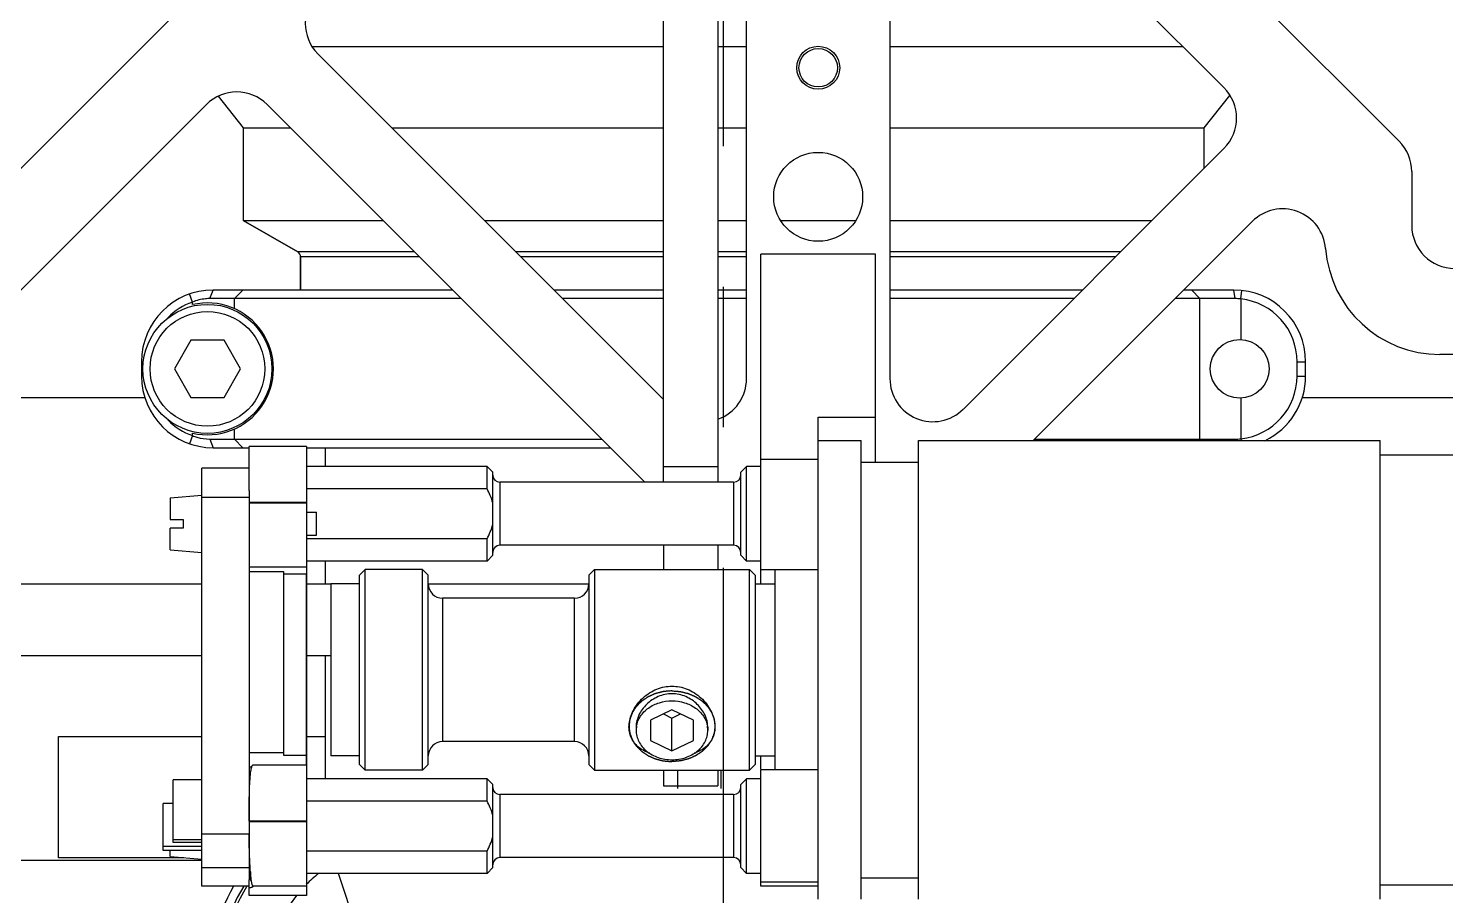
# Model space of a CAD drawing. Header units: millimetres. Extents: x 0 to 594, y 0 to 420.
# Drawn here: x 185.26 to 209.98, y 200.44 to 215.57 of the extents above; entities that cross this region are included whole.
import ezdxf

# ---------------------------------------------------------------- set-up
doc = ezdxf.new("R2010")
doc.units = ezdxf.units.MM
doc.header["$LTSCALE"] = 32.67
doc.linetypes.add('CENTER', pattern=[0.6, 0.375, -0.075, 0.075, -0.075])
doc.layers.get('0').update_dxf_attribs({"linetype": 'CONTINUOUS'})
for name, color, linetype in [('3_ALL_AXES', 7, 'CONTINUOUS'), ('7_ALL_FEATURES', 7, 'CONTINUOUS'), ('AXIS', 7, 'CONTINUOUS'), ('DEFAULT_1', 7, 'CENTER')]:
    doc.layers.add(name, color=color, linetype=linetype)

msp = doc.modelspace()

# ---------------------------------------------------------------- linework, layer by layer
at = {"color": 7, "linetype": 'CONTINUOUS'}
for p, q in [((189.959, 211.67), (189.009, 212.218)), ((191.996, 211.67), (189.959, 211.67)), ((190.009, 211.006), (190.009, 211.583)), ((192.082, 211.583), (190.009, 211.583)), ((196.334, 211.67), (193.763, 211.67)), ((196.334, 211.583), (193.85, 211.583)), ((197.784, 211.67), (197.284, 211.67)), ((197.784, 211.583), (197.284, 211.583)), ((204.305, 211.67), (200.284, 211.67)), ((204.219, 211.583), (200.284, 211.583)), ((188.123, 210.795), (188.073, 210.937)), ((188.424, 210.856), (188.484, 211.006)), ((192.809, 210.856), (188.424, 210.856)), ((192.659, 211.006), (188.484, 211.006)), ((188.856, 210.856), (189.003, 211.006)), ((188.856, 210.68), (188.856, 210.856)), ((196.334, 211.006), (194.427, 211.006)), ((196.334, 210.856), (194.577, 210.856)), ((197.784, 211.006), (197.284, 211.006)), ((197.784, 210.856), (197.284, 210.856)), ((203.641, 211.006), (200.284, 211.006)), ((203.491, 210.856), (200.284, 210.856)), ((206.304, 210.856), (205.259, 210.856)), ((206.284, 211.006), (205.409, 211.006)), ((205.691, 210.856), (205.548, 211.006)), ((205.691, 208.406), (205.691, 210.856)), ((206.304, 210.856), (206.284, 211.006)), ((206.405, 210.85), (206.421, 210.999)), ((206.405, 210.85), (206.405, 210.143)), ((188.123, 210.751), (188.123, 210.795)), ((188.096, 210.131), (187.807, 209.631)), ((188.673, 210.131), (188.096, 210.131)), ((188.962, 209.631), (188.673, 210.131)), ((187.234, 209.756), (187.234, 209.506)), ((187.269, 209.756), (187.234, 209.756)), ((187.807, 209.631), (188.096, 209.131)), ((188.673, 209.131), (188.962, 209.631)), ((207.384, 209.506), (207.384, 209.756)), ((207.384, 209.756), (207.534, 209.756)), ((207.534, 209.506), (207.534, 209.756)), ((187.269, 209.506), (187.234, 209.506)), ((207.384, 209.506), (207.534, 209.506)), ((183.256, 209.131), (187.296, 209.131)), ((188.096, 209.131), (188.673, 209.131)), ((206.405, 209.119), (206.405, 208.413)), ((207.472, 209.131), (211.513, 209.131)), ((188.123, 208.467), (188.073, 208.326)), ((188.123, 208.467), (188.123, 208.511)), ((188.424, 208.406), (188.484, 208.256)), ((188.424, 208.406), (195.259, 208.406)), ((188.856, 208.406), (188.856, 208.582)), ((188.856, 208.406), (189.002, 208.256)), ((202.809, 208.406), (206.304, 208.406)), ((205.691, 208.406), (205.667, 208.381)), ((206.304, 208.406), (206.301, 208.381)), ((206.405, 208.413), (206.408, 208.381)), ((188.484, 208.256), (189.109, 208.256)), ((190.109, 208.256), (195.409, 208.256)), ((188.284, 200.61), (188.284, 207.9)), ((189.109, 207.9), (188.284, 207.9)), ((187.734, 207.382), (188.284, 207.43)), ((187.734, 207.382), (187.734, 207.005)), ((189.109, 207.389), (188.284, 207.389)), ((189.109, 207.511), (189.109, 200.723)), ((190.109, 207.13), (190.284, 207.13)), ((190.284, 206.73), (190.284, 207.13)), ((187.734, 207.005), (187.959, 207.005)), ((187.959, 207.005), (187.959, 206.855)), ((187.734, 206.478), (187.734, 206.855)), ((187.959, 206.855), (187.734, 206.855)), ((190.109, 206.73), (190.284, 206.73)), ((187.734, 206.478), (188.284, 206.43)), ((189.109, 206.098), (189.709, 206.098)), ((189.709, 206.098), (189.709, 202.896)), ((189.709, 206.054), (190.104, 206.054)), ((190.104, 206.054), (190.104, 202.718)), ((190.534, 205.881), (190.534, 202.881)), ((191.034, 205.881), (190.534, 205.881)), ((196.484, 203.684), (196.109, 203.506)), ((196.859, 203.506), (196.484, 203.684)), ((196.109, 203.506), (196.109, 203.15)), ((196.334, 203.613), (196.484, 203.541)), ((196.484, 203.541), (196.635, 203.613)), ((196.484, 202.972), (196.484, 203.541)), ((196.859, 203.15), (196.859, 203.506)), ((195.859, 203.385), (195.859, 203.328)), ((197.109, 203.385), (197.109, 203.328)), ((189.109, 202.94), (189.709, 202.94)), ((196.109, 203.15), (196.484, 202.972)), ((196.484, 202.972), (196.859, 203.15)), ((189.709, 202.896), (190.104, 202.896)), ((191.034, 202.881), (190.534, 202.881)), ((187.784, 201.374), (187.784, 202.463)), ((188.284, 202.463), (187.784, 202.463)), ((189.134, 202.55), (189.134, 202.608)), ((189.14, 202.608), (189.134, 202.608)), ((187.609, 201.235), (187.609, 202.052)), ((187.784, 202.052), (187.609, 202.052)), ((189.109, 201.519), (188.284, 201.519)), ((188.284, 201.304), (187.609, 201.304)), ((188.284, 201.235), (187.609, 201.235)), ((187.734, 201.127), (187.734, 201.235)), ((188.284, 201.416), (187.784, 201.416)), ((188.284, 201.374), (187.784, 201.374)), ((188.284, 201.056), (177.532, 201.056)), ((187.734, 201.127), (188.284, 201.079)), ((189.109, 200.932), (188.284, 200.932)), ((189.134, 200.863), (189.134, 200.708)), ((189.151, 200.708), (189.134, 200.708)), ((192.795, 194.396), (190.671, 200.833)), ((189.109, 200.61), (188.284, 200.61))]:
    msp.add_line(p, q, dxfattribs=at)
at = {"color": 7, "linetype": 'CONTINUOUS', "true_color": 0xffab00}
for p, q in [((196.584, 202.312), (196.584, 202.631)), ((197.334, 202.631), (197.334, 202.312))]:
    msp.add_line(p, q, dxfattribs=at)
at = {"color": 7, "linetype": 'CONTINUOUS'}
for centre, radius in [((199.034, 214.881), 0.375), ((199.034, 214.881), 0.335), ((188.384, 209.631), 1.125), ((188.384, 209.631), 1), ((206.384, 209.631), 0.512)]:
    msp.add_circle(centre, radius, dxfattribs=at)
for centre, radius, start, end in [((189.909, 211.583), 0.1, 0, 60), ((188.484, 209.756), 1.25, 90, 180), ((206.284, 209.756), 1.25, 0, 90), ((206.304, 210.089), 0.767, 82.4791, 89.9904), ((206.284, 209.756), 1.1, 0, 83.7219), ((188.484, 209.756), 1.1, 109.1868, 136.0437), ((188.384, 209.631), 1.15, 256.8558, 103.1442), ((188.484, 209.506), 1.25, 180, 270), ((206.284, 209.506), 1.1, 276.2781, 360), ((206.284, 209.506), 1.25, 295.5856, 360), ((188.484, 209.506), 1.1, 223.9563, 250.8132), ((206.304, 209.173), 0.767, 270.0096, 277.5209), ((196.284, 203.328), 0.424, 172.3202, 179.9879), ((196.286, 203.328), 0.427, 170.5108, 172.3233), ((196.682, 203.328), 0.427, 7.6767, 9.4892), ((196.685, 203.328), 0.424, 0.0121, 7.6798), ((191.884, 198.881), 2.5, 128.6698, 135.3425), ((191.884, 198.881), 3.5, 150.3967, 180), ((191.884, 198.881), 3.35, 148.8831, 180), ((191.884, 198.881), 3.3, 148.4045, 278.813), ((191.884, 198.881), 2.5, 141.1567, 275.7548)]:
    msp.add_arc(centre, radius, start, end, dxfattribs=at)
for points, knots in [([(188.424, 210.856), (188.4, 210.856), (188.297, 210.851), (188.195, 210.825), (188.123, 210.795)], [0, 0, 0, 0, 0.237491, 1, 1, 1, 1]), ([(188.123, 208.467), (188.148, 208.457), (188.245, 208.422), (188.348, 208.406), (188.424, 208.406)], [0, 0, 0, 0, 0.264209, 1, 1, 1, 1]), ([(195.865, 203.398), (195.87, 203.429), (195.887, 203.49), (195.932, 203.575), (195.995, 203.652), (196.1, 203.742), (196.265, 203.821), (196.484, 203.853), (196.704, 203.821), (196.868, 203.742), (196.974, 203.652), (197.036, 203.575), (197.081, 203.49), (197.098, 203.429), (197.103, 203.398)], [0, 0, 0, 0, 0.056498, 0.114373, 0.174141, 0.236045, 0.365432, 0.5, 0.634568, 0.763955, 0.825859, 0.885627, 0.943502, 1, 1, 1, 1]), ([(195.859, 203.328), (195.859, 203.294), (195.867, 203.226), (195.904, 203.129), (195.963, 203.039), (196.041, 202.961), (196.136, 202.897), (196.245, 202.85), (196.362, 202.821), (196.484, 202.811), (196.606, 202.821), (196.724, 202.85), (196.832, 202.897), (196.927, 202.961), (197.006, 203.039), (197.065, 203.129), (197.101, 203.226), (197.109, 203.294), (197.109, 203.328)], [0, 0, 0, 0, 0.056397, 0.113786, 0.172973, 0.234428, 0.298246, 0.364173, 0.43167, 0.5, 0.56833, 0.635827, 0.701754, 0.765572, 0.827027, 0.886214, 0.943603, 1, 1, 1, 1])]:
    msp.add_open_spline(points, degree=3, knots=knots, dxfattribs=at)
at = {"color": 2, "linetype": 'CONTINUOUS'}
for points, knots in [([(196.096, 202.927), (196.095, 202.927), (196.054, 202.942), (195.977, 202.977), (195.881, 203.045), (195.807, 203.129), (195.758, 203.224), (195.733, 203.329), (195.733, 203.44), (195.758, 203.558), (195.807, 203.675), (195.881, 203.791), (195.977, 203.896), (196.092, 203.984), (196.218, 204.05), (196.352, 204.09), (196.441, 204.098), (196.484, 204.098)], [0, 0, 0, 0, 0.00132, 0.072654, 0.143989, 0.215323, 0.286657, 0.357992, 0.429326, 0.50066, 0.571994, 0.643329, 0.714663, 0.785997, 0.857331, 0.928666, 1, 1, 1, 1]), ([(196.484, 204.016), (196.472, 204.015), (196.454, 204.013), (196.43, 204.012), (196.411, 204.01), (196.393, 204.009), (196.378, 204.007), (196.366, 204.006), (196.358, 204.006), (196.352, 204.005), (196.348, 204.005), (196.344, 204.005), (196.341, 204.004), (196.34, 204.004), (196.339, 204.004), (196.337, 204.004), (196.336, 204.004), (196.333, 204.003), (196.33, 204.002), (196.325, 204.001), (196.32, 203.999), (196.312, 203.998), (196.301, 203.995), (196.286, 203.991), (196.269, 203.987), (196.251, 203.982), (196.236, 203.979), (196.225, 203.976), (196.217, 203.974), (196.212, 203.973), (196.207, 203.972), (196.204, 203.971), (196.201, 203.97), (196.2, 203.97), (196.198, 203.969), (196.197, 203.969), (196.196, 203.968), (196.194, 203.967), (196.19, 203.966), (196.186, 203.964), (196.181, 203.962), (196.174, 203.959), (196.163, 203.954), (196.15, 203.948), (196.134, 203.941), (196.118, 203.934), (196.104, 203.928), (196.093, 203.923), (196.087, 203.921), (196.081, 203.918), (196.077, 203.916), (196.074, 203.915), (196.072, 203.914), (196.07, 203.913), (196.069, 203.913), (196.068, 203.912), (196.067, 203.911), (196.065, 203.91), (196.062, 203.908), (196.058, 203.906), (196.054, 203.902), (196.048, 203.898), (196.038, 203.892), (196.026, 203.884), (196.012, 203.874), (196, 203.866), (195.99, 203.86), (195.983, 203.855), (195.976, 203.85), (195.97, 203.846), (195.965, 203.843), (195.962, 203.841), (195.959, 203.839), (195.958, 203.838), (195.956, 203.837), (195.955, 203.836), (195.954, 203.835), (195.953, 203.835), (195.952, 203.834), (195.951, 203.832), (195.95, 203.831), (195.948, 203.829), (195.945, 203.827), (195.941, 203.823), (195.936, 203.818), (195.931, 203.812), (195.925, 203.806), (195.917, 203.799), (195.907, 203.789), (195.898, 203.779), (195.89, 203.771), (195.884, 203.766), (195.878, 203.76), (195.874, 203.755), (195.87, 203.751), (195.867, 203.749), (195.865, 203.747), (195.864, 203.745), (195.863, 203.744), (195.862, 203.743), (195.861, 203.742), (195.86, 203.741), (195.86, 203.74), (195.859, 203.739), (195.858, 203.737), (195.856, 203.735), (195.855, 203.732), (195.852, 203.728), (195.848, 203.722), (195.844, 203.716), (195.839, 203.709), (195.834, 203.7), (195.826, 203.689), (195.819, 203.678), (195.813, 203.669), (195.809, 203.663), (195.805, 203.656), (195.801, 203.651), (195.798, 203.646), (195.797, 203.643), (195.795, 203.641), (195.794, 203.64), (195.793, 203.638), (195.792, 203.637), (195.792, 203.636), (195.792, 203.635), (195.791, 203.634), (195.791, 203.633), (195.79, 203.631), (195.789, 203.628), (195.788, 203.625), (195.786, 203.621), (195.784, 203.615), (195.781, 203.607), (195.778, 203.6), (195.775, 203.591), (195.77, 203.579), (195.766, 203.567), (195.762, 203.557), (195.76, 203.55), (195.757, 203.543), (195.755, 203.537), (195.753, 203.532), (195.752, 203.529), (195.751, 203.527), (195.75, 203.525), (195.75, 203.523), (195.749, 203.522), (195.749, 203.522), (195.749, 203.521), (195.749, 203.521), (195.749, 203.52), (195.749, 203.519), (195.749, 203.517), (195.748, 203.515), (195.748, 203.513), (195.748, 203.51), (195.747, 203.505), (195.746, 203.498), (195.745, 203.491), (195.744, 203.483), (195.743, 203.473), (195.742, 203.46), (195.74, 203.448), (195.739, 203.437), (195.738, 203.43), (195.737, 203.422), (195.736, 203.416), (195.736, 203.411), (195.735, 203.408), (195.735, 203.405), (195.735, 203.403), (195.735, 203.402), (195.734, 203.4), (195.734, 203.4), (195.734, 203.399), (195.734, 203.399), (195.734, 203.398), (195.735, 203.397), (195.735, 203.396), (195.735, 203.394), (195.735, 203.391), (195.736, 203.388), (195.736, 203.383), (195.737, 203.377), (195.738, 203.369), (195.739, 203.362), (195.74, 203.352), (195.741, 203.339), (195.743, 203.327), (195.744, 203.317), (195.745, 203.309), (195.746, 203.302), (195.747, 203.296), (195.747, 203.291), (195.748, 203.288), (195.748, 203.285), (195.748, 203.283), (195.748, 203.282), (195.748, 203.28), (195.748, 203.28), (195.749, 203.279), (195.749, 203.277), (195.75, 203.276), (195.751, 203.274), (195.751, 203.272), (195.752, 203.269), (195.754, 203.264), (195.756, 203.258), (195.759, 203.251), (195.762, 203.244), (195.765, 203.234), (195.77, 203.222), (195.774, 203.21), (195.778, 203.2), (195.78, 203.193), (195.783, 203.186), (195.785, 203.18), (195.787, 203.175), (195.788, 203.172), (195.789, 203.17), (195.79, 203.168), (195.79, 203.166), (195.791, 203.165), (195.791, 203.164), (195.791, 203.164), (195.792, 203.162), (195.793, 203.161), (195.794, 203.159), (195.795, 203.157), (195.797, 203.154), (195.8, 203.15), (195.804, 203.144), (195.808, 203.138), (195.812, 203.131), (195.818, 203.122), (195.825, 203.111), (195.832, 203.1), (195.838, 203.091), (195.842, 203.085), (195.847, 203.078), (195.85, 203.072), (195.853, 203.068), (195.855, 203.065), (195.856, 203.063), (195.857, 203.061), (195.858, 203.06), (195.859, 203.059), (195.859, 203.058), (195.86, 203.057), (195.861, 203.056), (195.863, 203.055), (195.864, 203.054), (195.866, 203.052), (195.868, 203.049), (195.872, 203.045), (195.877, 203.04), (195.883, 203.034), (195.889, 203.028), (195.897, 203.021), (195.907, 203.011), (195.917, 203.001), (195.924, 202.993), (195.93, 202.987), (195.936, 202.981), (195.941, 202.976), (195.945, 202.972), (195.948, 202.969), (195.95, 202.967), (195.952, 202.965), (195.953, 202.964), (195.954, 202.963), (195.955, 202.963), (195.956, 202.962), (195.958, 202.961), (195.961, 202.959), (195.965, 202.956), (195.969, 202.953), (195.975, 202.949), (195.982, 202.944), (195.989, 202.939), (195.999, 202.933), (196.01, 202.925), (196.025, 202.916), (196.036, 202.908), (196.046, 202.901), (196.052, 202.897), (196.056, 202.894), (196.06, 202.892), (196.063, 202.89), (196.065, 202.888), (196.066, 202.888), (196.067, 202.887), (196.068, 202.886), (196.069, 202.886), (196.072, 202.885), (196.075, 202.883), (196.079, 202.882), (196.084, 202.879), (196.091, 202.876), (196.102, 202.872), (196.115, 202.866), (196.132, 202.858), (196.148, 202.851), (196.161, 202.845), (196.172, 202.841), (196.179, 202.838), (196.184, 202.835), (196.188, 202.834), (196.191, 202.832), (196.194, 202.831), (196.195, 202.83), (196.196, 202.83), (196.197, 202.83), (196.199, 202.829), (196.201, 202.829), (196.205, 202.828), (196.209, 202.827), (196.215, 202.825), (196.222, 202.823), (196.234, 202.821), (196.249, 202.817), (196.266, 202.812), (196.284, 202.808), (196.298, 202.804), (196.31, 202.801), (196.317, 202.8), (196.323, 202.798), (196.327, 202.797), (196.331, 202.796), (196.333, 202.795), (196.335, 202.795), (196.336, 202.795), (196.337, 202.795), (196.339, 202.795), (196.341, 202.794), (196.345, 202.794), (196.35, 202.794), (196.356, 202.793), (196.364, 202.793), (196.376, 202.792), (196.392, 202.79), (196.41, 202.789), (196.429, 202.787), (196.453, 202.785), (196.472, 202.784), (196.484, 202.783)], [0, 0, 0, 0, 0.015625, 0.023438, 0.03125, 0.039062, 0.046875, 0.050781, 0.054688, 0.056641, 0.058594, 0.060547, 0.061523, 0.062012, 0.0625, 0.062988, 0.063477, 0.064453, 0.066406, 0.068359, 0.070312, 0.074219, 0.078125, 0.085938, 0.09375, 0.101562, 0.109375, 0.113281, 0.117188, 0.119141, 0.121094, 0.123047, 0.124023, 0.124512, 0.125, 0.125488, 0.125977, 0.126953, 0.128906, 0.130859, 0.132812, 0.136719, 0.140625, 0.148438, 0.15625, 0.164062, 0.171875, 0.175781, 0.179688, 0.181641, 0.183594, 0.185547, 0.186523, 0.187012, 0.1875, 0.187988, 0.188477, 0.189453, 0.191406, 0.193359, 0.195312, 0.199219, 0.203125, 0.210938, 0.21875, 0.226562, 0.230469, 0.234375, 0.238281, 0.242188, 0.244141, 0.246094, 0.24707, 0.248047, 0.249023, 0.249512, 0.25, 0.250488, 0.250977, 0.251953, 0.25293, 0.253906, 0.255859, 0.257812, 0.261719, 0.265625, 0.269531, 0.273438, 0.28125, 0.289062, 0.292969, 0.296875, 0.300781, 0.304688, 0.306641, 0.308594, 0.30957, 0.310547, 0.311523, 0.312012, 0.3125, 0.312988, 0.313477, 0.314453, 0.31543, 0.316406, 0.318359, 0.320312, 0.324219, 0.328125, 0.332031, 0.335938, 0.34375, 0.351562, 0.355469, 0.359375, 0.363281, 0.367188, 0.369141, 0.371094, 0.37207, 0.373047, 0.374023, 0.374512, 0.375, 0.375488, 0.375977, 0.376953, 0.37793, 0.378906, 0.380859, 0.382812, 0.386719, 0.390625, 0.394531, 0.398438, 0.40625, 0.414062, 0.417969, 0.421875, 0.425781, 0.429688, 0.431641, 0.433594, 0.43457, 0.435547, 0.436523, 0.437012, 0.437256, 0.4375, 0.437744, 0.437988, 0.438477, 0.439453, 0.44043, 0.441406, 0.443359, 0.445312, 0.449219, 0.453125, 0.457031, 0.460938, 0.46875, 0.476562, 0.480469, 0.484375, 0.488281, 0.492188, 0.494141, 0.496094, 0.49707, 0.498047, 0.499023, 0.499512, 0.499756, 0.5, 0.500244, 0.500488, 0.500977, 0.501953, 0.50293, 0.503906, 0.505859, 0.507812, 0.511719, 0.515625, 0.519531, 0.523438, 0.53125, 0.539062, 0.542969, 0.546875, 0.550781, 0.554688, 0.556641, 0.558594, 0.55957, 0.560547, 0.561523, 0.562012, 0.5625, 0.562988, 0.563477, 0.564453, 0.56543, 0.566406, 0.568359, 0.570312, 0.574219, 0.578125, 0.582031, 0.585938, 0.59375, 0.601562, 0.605469, 0.609375, 0.613281, 0.617188, 0.619141, 0.621094, 0.62207, 0.623047, 0.624023, 0.624512, 0.625, 0.625488, 0.625977, 0.626953, 0.62793, 0.628906, 0.630859, 0.632812, 0.636719, 0.640625, 0.644531, 0.648438, 0.65625, 0.664062, 0.667969, 0.671875, 0.675781, 0.679688, 0.681641, 0.683594, 0.68457, 0.685547, 0.686523, 0.687012, 0.6875, 0.687988, 0.688477, 0.689453, 0.69043, 0.691406, 0.693359, 0.695312, 0.699219, 0.703125, 0.707031, 0.710938, 0.71875, 0.726562, 0.730469, 0.734375, 0.738281, 0.742188, 0.744141, 0.746094, 0.748047, 0.749023, 0.749512, 0.75, 0.750488, 0.750977, 0.751953, 0.753906, 0.755859, 0.757812, 0.761719, 0.765625, 0.769531, 0.773438, 0.78125, 0.789062, 0.796875, 0.800781, 0.804688, 0.806641, 0.808594, 0.810547, 0.811523, 0.812012, 0.8125, 0.812988, 0.813477, 0.814453, 0.816406, 0.818359, 0.820312, 0.824219, 0.828125, 0.835938, 0.84375, 0.851562, 0.859375, 0.863281, 0.867188, 0.869141, 0.871094, 0.873047, 0.874023, 0.874512, 0.875, 0.875488, 0.875977, 0.876953, 0.878906, 0.880859, 0.882812, 0.886719, 0.890625, 0.898438, 0.90625, 0.914062, 0.921875, 0.925781, 0.929688, 0.931641, 0.933594, 0.935547, 0.936523, 0.937012, 0.9375, 0.937988, 0.938477, 0.939453, 0.941406, 0.943359, 0.945312, 0.949219, 0.953125, 0.960938, 0.96875, 0.976562, 0.984375, 1, 1, 1, 1]), ([(196.484, 204.098), (196.528, 204.098), (196.616, 204.09), (196.75, 204.05), (196.877, 203.984), (196.991, 203.896), (197.087, 203.791), (197.162, 203.675), (197.211, 203.558), (197.235, 203.44), (197.235, 203.33), (197.211, 203.224), (197.162, 203.129), (197.087, 203.045), (196.991, 202.977), (196.914, 202.942), (196.873, 202.927), (196.872, 202.927)], [0, 0, 0, 0, 0.071332, 0.142664, 0.213996, 0.285329, 0.356661, 0.427993, 0.499325, 0.570657, 0.641989, 0.713321, 0.784654, 0.855986, 0.927318, 0.99865, 1, 1, 1, 1]), ([(196.484, 204.016), (196.496, 204.015), (196.515, 204.013), (196.539, 204.012), (196.557, 204.01), (196.575, 204.009), (196.59, 204.007), (196.603, 204.006), (196.61, 204.006), (196.616, 204.005), (196.621, 204.005), (196.625, 204.005), (196.627, 204.004), (196.629, 204.004), (196.63, 204.004), (196.631, 204.004), (196.632, 204.004), (196.635, 204.003), (196.639, 204.002), (196.643, 204.001), (196.649, 203.999), (196.656, 203.998), (196.668, 203.995), (196.682, 203.991), (196.7, 203.987), (196.718, 203.982), (196.732, 203.979), (196.744, 203.976), (196.751, 203.974), (196.757, 203.973), (196.761, 203.972), (196.765, 203.971), (196.767, 203.97), (196.769, 203.97), (196.77, 203.969), (196.771, 203.969), (196.772, 203.968), (196.775, 203.967), (196.778, 203.966), (196.782, 203.964), (196.788, 203.962), (196.794, 203.959), (196.805, 203.954), (196.819, 203.948), (196.835, 203.941), (196.851, 203.934), (196.864, 203.928), (196.875, 203.923), (196.882, 203.921), (196.887, 203.918), (196.891, 203.916), (196.895, 203.915), (196.897, 203.914), (196.898, 203.913), (196.899, 203.913), (196.9, 203.912), (196.901, 203.911), (196.903, 203.91), (196.906, 203.908), (196.91, 203.906), (196.915, 203.902), (196.921, 203.898), (196.931, 203.892), (196.943, 203.884), (196.957, 203.874), (196.969, 203.866), (196.979, 203.86), (196.986, 203.855), (196.993, 203.85), (196.999, 203.846), (197.004, 203.843), (197.007, 203.841), (197.009, 203.839), (197.011, 203.838), (197.012, 203.837), (197.014, 203.836), (197.015, 203.835), (197.015, 203.835), (197.016, 203.834), (197.017, 203.832), (197.019, 203.831), (197.021, 203.829), (197.023, 203.827), (197.027, 203.823), (197.032, 203.818), (197.038, 203.812), (197.044, 203.806), (197.051, 203.799), (197.061, 203.789), (197.071, 203.779), (197.078, 203.771), (197.084, 203.766), (197.09, 203.76), (197.095, 203.755), (197.099, 203.751), (197.101, 203.749), (197.103, 203.747), (197.105, 203.745), (197.106, 203.744), (197.107, 203.743), (197.108, 203.742), (197.108, 203.741), (197.109, 203.74), (197.11, 203.739), (197.111, 203.737), (197.112, 203.735), (197.114, 203.732), (197.117, 203.728), (197.12, 203.722), (197.125, 203.716), (197.129, 203.709), (197.135, 203.7), (197.142, 203.689), (197.149, 203.678), (197.155, 203.669), (197.159, 203.663), (197.164, 203.656), (197.167, 203.651), (197.17, 203.646), (197.172, 203.643), (197.173, 203.641), (197.174, 203.64), (197.175, 203.638), (197.176, 203.637), (197.177, 203.636), (197.177, 203.635), (197.177, 203.634), (197.178, 203.633), (197.179, 203.631), (197.18, 203.628), (197.181, 203.625), (197.182, 203.621), (197.185, 203.615), (197.187, 203.607), (197.19, 203.6), (197.194, 203.591), (197.198, 203.579), (197.203, 203.567), (197.206, 203.557), (197.209, 203.55), (197.211, 203.543), (197.214, 203.537), (197.215, 203.532), (197.217, 203.529), (197.217, 203.527), (197.218, 203.525), (197.219, 203.523), (197.219, 203.522), (197.219, 203.522), (197.219, 203.521), (197.219, 203.521), (197.22, 203.52), (197.22, 203.519), (197.22, 203.517), (197.22, 203.515), (197.22, 203.513), (197.221, 203.51), (197.221, 203.505), (197.222, 203.498), (197.223, 203.491), (197.224, 203.483), (197.225, 203.473), (197.227, 203.46), (197.228, 203.448), (197.23, 203.437), (197.231, 203.43), (197.231, 203.422), (197.232, 203.416), (197.233, 203.411), (197.233, 203.408), (197.234, 203.405), (197.234, 203.403), (197.234, 203.402), (197.234, 203.4), (197.234, 203.4), (197.234, 203.399), (197.234, 203.399), (197.234, 203.398), (197.234, 203.397), (197.234, 203.396), (197.234, 203.394), (197.233, 203.391), (197.233, 203.388), (197.232, 203.383), (197.232, 203.377), (197.231, 203.369), (197.23, 203.362), (197.229, 203.352), (197.227, 203.339), (197.226, 203.327), (197.224, 203.317), (197.224, 203.309), (197.223, 203.302), (197.222, 203.296), (197.221, 203.291), (197.221, 203.288), (197.221, 203.285), (197.22, 203.283), (197.22, 203.282), (197.22, 203.28), (197.22, 203.28), (197.22, 203.279), (197.219, 203.277), (197.219, 203.276), (197.218, 203.274), (197.217, 203.272), (197.216, 203.269), (197.214, 203.264), (197.212, 203.258), (197.209, 203.251), (197.207, 203.244), (197.203, 203.234), (197.199, 203.222), (197.194, 203.21), (197.191, 203.2), (197.188, 203.193), (197.186, 203.186), (197.183, 203.18), (197.182, 203.175), (197.181, 203.172), (197.18, 203.17), (197.179, 203.168), (197.178, 203.166), (197.178, 203.165), (197.178, 203.164), (197.177, 203.164), (197.176, 203.162), (197.176, 203.161), (197.174, 203.159), (197.173, 203.157), (197.171, 203.154), (197.168, 203.15), (197.165, 203.144), (197.16, 203.138), (197.156, 203.131), (197.15, 203.122), (197.143, 203.111), (197.136, 203.1), (197.13, 203.091), (197.126, 203.085), (197.122, 203.078), (197.118, 203.072), (197.115, 203.068), (197.114, 203.065), (197.112, 203.063), (197.111, 203.061), (197.11, 203.06), (197.109, 203.059), (197.109, 203.058), (197.108, 203.057), (197.107, 203.056), (197.106, 203.055), (197.105, 203.054), (197.103, 203.052), (197.1, 203.049), (197.096, 203.045), (197.091, 203.04), (197.085, 203.034), (197.079, 203.028), (197.072, 203.021), (197.062, 203.011), (197.052, 203.001), (197.044, 202.993), (197.038, 202.987), (197.032, 202.981), (197.027, 202.976), (197.023, 202.972), (197.02, 202.969), (197.018, 202.967), (197.016, 202.965), (197.015, 202.964), (197.015, 202.963), (197.014, 202.963), (197.013, 202.962), (197.01, 202.961), (197.008, 202.959), (197.004, 202.956), (196.999, 202.953), (196.993, 202.949), (196.986, 202.944), (196.979, 202.939), (196.97, 202.933), (196.958, 202.925), (196.944, 202.916), (196.932, 202.908), (196.923, 202.901), (196.917, 202.897), (196.912, 202.894), (196.909, 202.892), (196.906, 202.89), (196.904, 202.888), (196.902, 202.888), (196.902, 202.887), (196.9, 202.886), (196.899, 202.886), (196.897, 202.885), (196.893, 202.883), (196.889, 202.882), (196.884, 202.879), (196.877, 202.876), (196.867, 202.872), (196.853, 202.866), (196.837, 202.858), (196.821, 202.851), (196.807, 202.845), (196.797, 202.841), (196.79, 202.838), (196.785, 202.835), (196.781, 202.834), (196.777, 202.832), (196.775, 202.831), (196.773, 202.83), (196.772, 202.83), (196.771, 202.83), (196.77, 202.829), (196.767, 202.829), (196.764, 202.828), (196.759, 202.827), (196.754, 202.825), (196.746, 202.823), (196.735, 202.821), (196.72, 202.817), (196.702, 202.812), (196.685, 202.808), (196.67, 202.804), (196.659, 202.801), (196.651, 202.8), (196.646, 202.798), (196.641, 202.797), (196.638, 202.796), (196.635, 202.795), (196.634, 202.795), (196.633, 202.795), (196.631, 202.795), (196.63, 202.795), (196.627, 202.794), (196.623, 202.794), (196.619, 202.794), (196.612, 202.793), (196.605, 202.793), (196.592, 202.792), (196.577, 202.79), (196.558, 202.789), (196.54, 202.787), (196.515, 202.785), (196.497, 202.784), (196.484, 202.783)], [0, 0, 0, 0, 0.015625, 0.023438, 0.03125, 0.039062, 0.046875, 0.050781, 0.054688, 0.056641, 0.058594, 0.060547, 0.061523, 0.062012, 0.0625, 0.062988, 0.063477, 0.064453, 0.066406, 0.068359, 0.070312, 0.074219, 0.078125, 0.085938, 0.09375, 0.101562, 0.109375, 0.113281, 0.117188, 0.119141, 0.121094, 0.123047, 0.124023, 0.124512, 0.125, 0.125488, 0.125977, 0.126953, 0.128906, 0.130859, 0.132812, 0.136719, 0.140625, 0.148438, 0.15625, 0.164062, 0.171875, 0.175781, 0.179688, 0.181641, 0.183594, 0.185547, 0.186523, 0.187012, 0.1875, 0.187988, 0.188477, 0.189453, 0.191406, 0.193359, 0.195312, 0.199219, 0.203125, 0.210938, 0.21875, 0.226562, 0.230469, 0.234375, 0.238281, 0.242188, 0.244141, 0.246094, 0.24707, 0.248047, 0.249023, 0.249512, 0.25, 0.250488, 0.250977, 0.251953, 0.25293, 0.253906, 0.255859, 0.257812, 0.261719, 0.265625, 0.269531, 0.273438, 0.28125, 0.289062, 0.292969, 0.296875, 0.300781, 0.304688, 0.306641, 0.308594, 0.30957, 0.310547, 0.311523, 0.312012, 0.3125, 0.312988, 0.313477, 0.314453, 0.31543, 0.316406, 0.318359, 0.320312, 0.324219, 0.328125, 0.332031, 0.335938, 0.34375, 0.351562, 0.355469, 0.359375, 0.363281, 0.367188, 0.369141, 0.371094, 0.37207, 0.373047, 0.374023, 0.374512, 0.375, 0.375488, 0.375977, 0.376953, 0.37793, 0.378906, 0.380859, 0.382812, 0.386719, 0.390625, 0.394531, 0.398438, 0.40625, 0.414062, 0.417969, 0.421875, 0.425781, 0.429688, 0.431641, 0.433594, 0.43457, 0.435547, 0.436523, 0.437012, 0.437256, 0.4375, 0.437744, 0.437988, 0.438477, 0.439453, 0.44043, 0.441406, 0.443359, 0.445312, 0.449219, 0.453125, 0.457031, 0.460938, 0.46875, 0.476562, 0.480469, 0.484375, 0.488281, 0.492188, 0.494141, 0.496094, 0.49707, 0.498047, 0.499023, 0.499512, 0.499756, 0.5, 0.500244, 0.500488, 0.500977, 0.501953, 0.50293, 0.503906, 0.505859, 0.507812, 0.511719, 0.515625, 0.519531, 0.523438, 0.53125, 0.539062, 0.542969, 0.546875, 0.550781, 0.554688, 0.556641, 0.558594, 0.55957, 0.560547, 0.561523, 0.562012, 0.5625, 0.562988, 0.563477, 0.564453, 0.56543, 0.566406, 0.568359, 0.570312, 0.574219, 0.578125, 0.582031, 0.585938, 0.59375, 0.601562, 0.605469, 0.609375, 0.613281, 0.617188, 0.619141, 0.621094, 0.62207, 0.623047, 0.624023, 0.624512, 0.625, 0.625488, 0.625977, 0.626953, 0.62793, 0.628906, 0.630859, 0.632812, 0.636719, 0.640625, 0.644531, 0.648438, 0.65625, 0.664062, 0.667969, 0.671875, 0.675781, 0.679688, 0.681641, 0.683594, 0.68457, 0.685547, 0.686523, 0.687012, 0.6875, 0.687988, 0.688477, 0.689453, 0.69043, 0.691406, 0.693359, 0.695312, 0.699219, 0.703125, 0.707031, 0.710938, 0.71875, 0.726562, 0.730469, 0.734375, 0.738281, 0.742188, 0.744141, 0.746094, 0.748047, 0.749023, 0.749512, 0.75, 0.750488, 0.750977, 0.751953, 0.753906, 0.755859, 0.757812, 0.761719, 0.765625, 0.769531, 0.773438, 0.78125, 0.789062, 0.796875, 0.800781, 0.804688, 0.806641, 0.808594, 0.810547, 0.811523, 0.812012, 0.8125, 0.812988, 0.813477, 0.814453, 0.816406, 0.818359, 0.820312, 0.824219, 0.828125, 0.835938, 0.84375, 0.851562, 0.859375, 0.863281, 0.867188, 0.869141, 0.871094, 0.873047, 0.874023, 0.874512, 0.875, 0.875488, 0.875977, 0.876953, 0.878906, 0.880859, 0.882812, 0.886719, 0.890625, 0.898438, 0.90625, 0.914062, 0.921875, 0.925781, 0.929688, 0.931641, 0.933594, 0.935547, 0.936523, 0.937012, 0.9375, 0.937988, 0.938477, 0.939453, 0.941406, 0.943359, 0.945312, 0.949219, 0.953125, 0.960938, 0.96875, 0.976562, 0.984375, 1, 1, 1, 1])]:
    msp.add_open_spline(points, degree=3, knots=knots, dxfattribs=at)
at = {"layer": '3_ALL_AXES', "color": 7, "linetype": 'CONTINUOUS'}
for p, q in [((198.034, 205.881), (198.034, 211.631)), ((200.034, 211.631), (198.034, 211.631)), ((193.259, 207.93), (190.109, 207.93)), ((198.034, 207.93), (197.784, 207.93)), ((199.034, 208.048), (198.034, 208.048)), ((197.559, 207.655), (193.484, 207.655)), ((197.559, 206.555), (193.484, 206.555)), ((193.259, 206.28), (190.109, 206.28)), ((192.134, 206.131), (191.134, 206.131)), ((195.134, 206.131), (197.834, 206.131)), ((198.034, 206.28), (197.784, 206.28)), ((198.284, 206.127), (198.034, 206.127)), ((194.784, 205.631), (192.484, 205.631)), ((194.784, 203.131), (192.484, 203.131)), ((198.034, 202.648), (198.034, 202.881)), ((193.259, 202.483), (190.109, 202.483)), ((192.134, 202.631), (191.134, 202.631)), ((195.134, 202.631), (197.834, 202.631)), ((196.334, 202.631), (196.334, 202.362)), ((197.284, 202.631), (197.284, 202.362)), ((198.034, 202.483), (197.784, 202.483)), ((198.034, 200.611), (198.034, 202.638)), ((199.034, 202.638), (198.034, 202.638)), ((197.559, 202.208), (193.484, 202.208)), ((196.334, 202.362), (197.284, 202.362)), ((197.559, 201.108), (193.484, 201.108)), ((193.259, 200.833), (190.109, 200.833)), ((198.034, 200.833), (197.784, 200.833)), ((199.034, 200.68), (198.034, 200.68)), ((199.034, 200.611), (198.034, 200.611))]:
    msp.add_line(p, q, dxfattribs=at)
msp.add_open_spline([(197.109, 203.385), (197.109, 203.456), (197.071, 203.605), (196.957, 203.76), (196.834, 203.86), (196.726, 203.919), (196.608, 203.956), (196.484, 203.969), (196.361, 203.956), (196.243, 203.919), (196.135, 203.86), (196.011, 203.76), (195.897, 203.605), (195.859, 203.456), (195.859, 203.385)], degree=3, knots=[0, 0, 0, 0, 0.113759, 0.237846, 0.302502, 0.367983, 0.433902, 0.500005, 0.566109, 0.632028, 0.697508, 0.762162, 0.886245, 1, 1, 1, 1], dxfattribs=at)
at = {"layer": '7_ALL_FEATURES', "color": 7, "linetype": 'CONTINUOUS'}
for p, q in [((196.334, 207.655), (196.334, 225.178)), ((197.284, 225.178), (197.284, 207.655)), ((191.415, 219.412), (183.604, 211.601)), ((209.165, 213.601), (203.354, 219.412)), ((206.109, 214.535), (203.099, 217.545)), ((197.784, 209.46), (197.784, 216.431)), ((200.284, 216.431), (200.284, 209.46)), ((190.309, 215.124), (196.334, 209.099)), ((188.365, 214.24), (181.286, 207.162)), ((196.011, 207.655), (189.425, 214.24)), ((201.565, 208.929), (206.109, 213.474)), ((209.384, 213.071), (209.384, 212.131)), ((206.604, 212.201), (202.784, 208.381)), ((200.034, 208.006), (200.034, 211.631)), ((210.452, 209.881), (209.876, 209.881)), ((199.034, 208.381), (199.034, 208.788)), ((199.034, 208.788), (200.034, 208.788)), ((189.109, 207.511), (189.109, 208.278)), ((190.109, 208.278), (189.109, 208.278)), ((190.109, 208.278), (190.109, 200.445)), ((193.259, 207.541), (193.259, 207.93)), ((193.359, 207.83), (193.259, 207.93)), ((196.334, 207.93), (197.284, 207.93)), ((197.684, 207.83), (197.784, 207.93)), ((197.784, 206.28), (197.784, 207.93)), ((193.359, 206.38), (193.359, 207.83)), ((193.484, 207.655), (193.484, 206.555)), ((197.559, 207.655), (197.559, 206.555)), ((197.684, 206.38), (197.684, 207.83)), ((193.259, 207.541), (190.109, 207.541)), ((190.109, 207.301), (189.109, 207.301)), ((190.109, 207.291), (189.109, 207.291)), ((193.259, 206.668), (190.109, 206.668)), ((193.259, 206.28), (193.259, 206.668)), ((193.359, 206.38), (193.259, 206.28)), ((196.334, 206.555), (196.334, 206.131)), ((197.284, 206.555), (197.284, 206.131)), ((197.684, 206.38), (197.784, 206.28)), ((190.109, 206.171), (189.109, 206.171)), ((191.034, 206.031), (191.134, 206.131)), ((191.134, 202.631), (191.134, 206.131)), ((192.134, 202.631), (192.134, 206.131)), ((192.234, 206.031), (192.134, 206.131)), ((195.034, 206.031), (195.134, 206.131)), ((195.134, 206.131), (195.134, 202.631)), ((197.834, 202.631), (197.834, 206.131)), ((197.934, 206.031), (197.834, 206.131)), ((181.816, 205.881), (188.284, 205.881)), ((190.104, 205.888), (190.109, 205.888)), ((190.104, 205.881), (190.534, 205.881)), ((191.034, 202.731), (191.034, 206.031)), ((192.234, 202.731), (192.234, 206.031)), ((192.234, 205.881), (195.034, 205.881)), ((195.034, 206.031), (195.034, 202.731)), ((197.934, 206.031), (197.934, 202.731)), ((190.104, 205.728), (190.109, 205.728)), ((192.484, 205.631), (192.484, 203.131)), ((194.784, 203.131), (194.784, 205.631)), ((170.384, 204.631), (188.284, 204.631)), ((190.104, 204.631), (190.534, 204.631)), ((185.786, 201.106), (185.786, 203.221)), ((185.786, 203.221), (188.284, 203.221)), ((190.104, 203.221), (190.434, 203.221)), ((190.109, 202.718), (189.171, 202.718)), ((191.034, 202.731), (191.134, 202.631)), ((192.234, 202.731), (192.134, 202.631)), ((195.034, 202.731), (195.134, 202.631)), ((197.934, 202.731), (197.834, 202.631)), ((193.259, 202.095), (193.259, 202.483)), ((193.359, 202.383), (193.259, 202.483)), ((197.684, 202.383), (197.784, 202.483)), ((197.784, 200.833), (197.784, 202.483)), ((193.359, 200.933), (193.359, 202.383)), ((193.484, 202.208), (193.484, 201.108)), ((197.559, 202.208), (197.559, 201.108)), ((197.684, 200.933), (197.684, 202.383)), ((193.259, 202.095), (190.109, 202.095)), ((190.109, 201.741), (189.109, 201.741)), ((190.109, 201.731), (189.109, 201.731)), ((193.259, 201.221), (190.109, 201.221)), ((193.259, 200.833), (193.259, 201.221)), ((187.973, 201.106), (185.786, 201.106)), ((193.359, 200.933), (193.259, 200.833)), ((197.684, 200.933), (197.784, 200.833)), ((189.109, 200.445), (189.109, 200.723)), ((190.109, 200.449), (189.109, 200.449)), ((190.109, 200.611), (189.177, 200.611))]:
    msp.add_line(p, q, dxfattribs=at)
for centre, radius, start, end in [((190.839, 215.655), 0.75, 135, 225), ((205.579, 214.005), 0.75, 315, 45), ((188.895, 213.71), 0.75, 45, 135), ((208.634, 213.071), 0.75, 0, 45), ((207.134, 211.671), 0.75, 4.3934, 135), ((210.134, 212.131), 0.75, 180, 270), ((209.876, 211.881), 2, 184.3934, 270), ((197.034, 209.46), 0.75, 289.5974, 360), ((201.034, 209.46), 0.75, 180, 315), ((193.484, 207.78), 0.125, 180, 270), ((197.559, 207.78), 0.125, 270, 360), ((193.484, 206.43), 0.125, 90, 180), ((197.559, 206.43), 0.125, 0, 90), ((192.484, 205.881), 0.25, 180, 270), ((194.784, 205.881), 0.25, 270, 360), ((192.484, 202.881), 0.25, 90, 180), ((194.784, 202.881), 0.25, 0, 90), ((193.484, 202.333), 0.125, 180, 270), ((197.559, 202.333), 0.125, 270, 360), ((193.484, 200.983), 0.125, 90, 180), ((197.559, 200.983), 0.125, 0, 90)]:
    msp.add_arc(centre, radius, start, end, dxfattribs=at)
for points in [[(193.359, 207.293), (193.337, 207.38), (193.301, 207.462), (193.259, 207.541)], [(193.259, 206.668), (193.301, 206.747), (193.337, 206.83), (193.359, 206.916)], [(193.359, 201.847), (193.337, 201.933), (193.301, 202.016), (193.259, 202.095)], [(193.259, 201.221), (193.301, 201.3), (193.337, 201.383), (193.359, 201.469)]]:
    msp.add_open_spline(points, degree=3, dxfattribs=at)
for points, knots in [([(189.159, 202.696), (189.155, 202.695), (189.139, 202.689), (189.123, 202.686), (189.109, 202.683)], [0, 0, 0, 0, 0.20364, 1, 1, 1, 1]), ([(189.14, 202.608), (189.142, 202.624), (189.146, 202.652), (189.153, 202.683), (189.158, 202.702), (189.163, 202.711), (189.168, 202.718), (189.171, 202.718)], [0, 0, 0, 0, 0.412434, 0.714824, 0.82435, 0.906702, 1, 1, 1, 1]), ([(189.109, 201.741), (189.109, 201.896), (189.11, 202.115), (189.121, 202.386), (189.129, 202.502), (189.134, 202.553)], [0, 0, 0, 0, 0.570388, 0.809434, 1, 1, 1, 1]), ([(189.134, 202.553), (189.135, 202.558), (189.136, 202.576), (189.138, 202.595), (189.14, 202.608)], [0, 0, 0, 0, 0.267137, 1, 1, 1, 1]), ([(189.134, 200.86), (189.126, 200.959), (189.115, 201.178), (189.111, 201.398), (189.11, 201.518)], [0, 0, 0, 0, 0.449965, 1, 1, 1, 1]), ([(189.177, 200.611), (189.174, 200.613), (189.17, 200.622), (189.164, 200.638), (189.159, 200.66), (189.151, 200.702), (189.142, 200.769), (189.137, 200.828), (189.134, 200.86)], [0, 0, 0, 0, 0.042745, 0.108629, 0.198752, 0.31308, 0.612334, 1, 1, 1, 1]), ([(189.177, 200.6), (189.174, 200.598), (189.166, 200.594), (189.152, 200.588), (189.132, 200.583), (189.117, 200.58), (189.109, 200.578)], [0, 0, 0, 0, 0.144846, 0.361971, 0.649165, 1, 1, 1, 1]), ([(189.177, 200.611), (189.178, 200.609), (189.18, 200.606), (189.178, 200.602), (189.177, 200.6)], [0, 0, 0, 0, 0.501408, 1, 1, 1, 1])]:
    msp.add_open_spline(points, degree=3, knots=knots, dxfattribs=at)
at = {"layer": 'AXIS', "color": 7, "linetype": 'CONTINUOUS'}
for p, q in [((190.217, 215.251), (196.334, 215.251)), ((197.284, 215.251), (197.784, 215.251)), ((200.284, 215.251), (205.393, 215.251)), ((188.572, 214.384), (189.009, 213.834)), ((206.208, 214.399), (205.759, 213.834)), ((189.009, 213.834), (189.009, 212.218)), ((189.009, 213.834), (189.832, 213.834)), ((191.6, 213.834), (196.334, 213.834)), ((197.284, 213.834), (197.784, 213.834)), ((200.284, 213.834), (205.759, 213.834)), ((205.759, 213.834), (205.759, 213.124)), ((189.009, 212.218), (189.959, 211.67)), ((189.009, 212.218), (191.447, 212.218)), ((193.215, 212.218), (196.334, 212.218)), ((197.284, 212.218), (197.784, 212.218)), ((198.386, 212.218), (199.683, 212.218)), ((200.284, 212.218), (204.854, 212.218)), ((190.009, 211.583), (190.009, 211.006)), ((199.034, 200.381), (199.034, 208.381)), ((199.034, 208.381), (199.784, 208.381)), ((199.784, 200.381), (199.784, 208.381)), ((200.784, 200.381), (200.784, 208.381)), ((200.784, 208.381), (208.834, 208.381)), ((208.834, 200.381), (208.834, 208.381)), ((190.434, 208.256), (190.434, 207.93)), ((208.834, 208.131), (220.734, 208.131)), ((199.784, 208.006), (200.784, 208.006)), ((190.434, 206.28), (190.434, 205.881)), ((198.284, 202.638), (198.284, 206.131)), ((198.284, 206.131), (199.034, 206.131)), ((197.934, 205.881), (198.284, 205.881)), ((190.434, 204.631), (190.434, 202.483)), ((197.934, 202.881), (198.284, 202.881)), ((199.784, 200.756), (200.784, 200.756)), ((208.834, 200.631), (220.734, 200.631))]:
    msp.add_line(p, q, dxfattribs=at)
msp.add_circle((199.034, 212.631), 0.775, dxfattribs=at)
at = {"layer": 'DEFAULT_1', "color": 9, "linetype": 'CENTER'}
msp.add_line((197.384, 135.106), (197.384, 267.604), dxfattribs=at)

doc.saveas('drawing.dxf')
